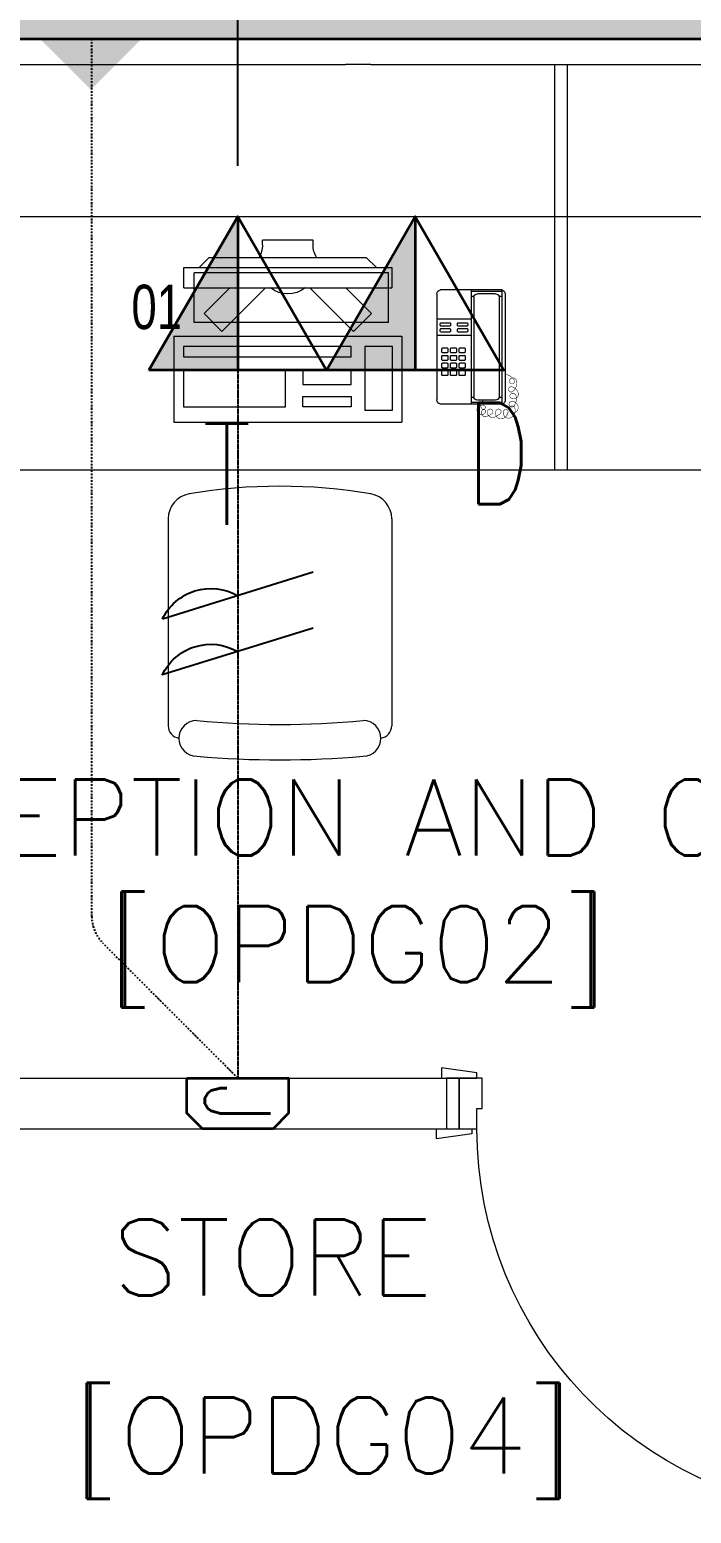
# Model space of a CAD drawing. Header units: inches. Extents: x -12418 to 57169, y -29325 to 19878.
# Drawn here: x 7295 to 8601, y -5606 to -2679 of the extents above; entities that cross this region are included whole.
import ezdxf
from ezdxf.enums import TextEntityAlignment as Align

# ---------------------------------------------------------------- set-up
doc = ezdxf.new("R2010")
doc.units = ezdxf.units.IN
doc.header["$LTSCALE"] = 25
doc.header["$MEASUREMENT"] = 0
doc.linetypes.add('DASHDOT', pattern=[25.4, 12.7, -6.35, 0, -6.35])
doc.linetypes.add('HIDDEN', pattern=[9.525, 6.35, -3.175])
doc.layers.get('0').update_dxf_attribs({"color": 8})
doc.layers.get('Defpoints').update_dxf_attribs({"color": 8})
doc.layers.add('0 @ 50', color=8, linetype='Continuous')
doc.layers.add('T-WIRE', color=140, linetype='Continuous')
for name, color, linetype, lineweight in [('00-Ground Floor$0$72_EGR_BASE_TEXT', 252, 'Continuous', 5), ('00-Ground Floor$0$72_EGR_EQP_TAG', 142, 'Continuous', 5), ('00-Ground Floor$0$LOADING', 253, 'Continuous', 5), ('00-Ground Floor$0$Walls', 251, 'Continuous', 5), ('00-Ground Floor$0$Wooden Joinery', 251, 'Continuous', 5), ('E-LITE-CLNG-CNDT', 6, 'DASHDOT', 35), ('T-CABL-TRAY', 60, 'Continuous', 35), ('T-DATA-CLNG-COND', 51, 'DASHDOT', 25), ('T-DATA-CLNG-COND @ 100', 51, 'DASHDOT', 25), ('T-DATA-DEVC-TYPE', 2, 'Continuous', 25), ('T-DATA-DIM', 251, 'DASHDOT', 25), ('T-DATA-FLOR-COND', 40, 'HIDDEN', 25), ('T-DATA-WALL @ 100', 33, 'Continuous', 35)]:
    doc.layers.add(name, color=color, linetype=linetype, lineweight=lineweight)
doc.styles.add('00-Ground Floor$0$SIMPLEX', font='SIMPLEX.shx', dxfattribs={"height": 150})
doc.styles.add('00-Ground Floor$0$X3G_ENTITY_257CFD', font='swisscl.ttf', dxfattribs={"height": 200})
doc.styles.add('DC_Simplex', font='SIMPLEX.shx', dxfattribs={"width": 0.7})
doc.dimstyles.new('DevCad-MM', dxfattribs={"dimscale": 0.01, "dimtxt": 2, "dimasz": 2, "dimexe": 1, "dimexo": 1, "dimgap": 0.6, "dimtad": 1, "dimdec": 0, "dimrnd": 10, "dimzin": 1, "dimdsep": 46, "dimtxsty": 'DC_Simplex', "dimblk1": 'OBLIQUE', "dimblk2": 'OBLIQUE', "dimsah": 1, "dimcen": 3, "dimclrd": 256, "dimclre": 256, "dimclrt": 45, "dimadec": 0, "dimazin": 0, "dimtfac": 1, "dimtdec": 0, "dimtix": 1, "dimtmove": 2, "dimatfit": 2, "dimldrblk": 'OBLIQUE', "dimfxl": 1, "dimtolj": 1, "dimtzin": 0, "dimarcsym": 0})

# ---------------------------------------------------------------- blocks, each defined once
blk = doc.blocks.new('00-Ground Floor$0$GF21021-P')
for p, q in [((-0.2207, 0.4756), (-0.2207, 0.0675)), ((0.2205, 0.4756), (0.2205, 0.0675))]:
    blk.add_line(p, q)
for centre, radius, start, end in [((-0.0001, -0.5295), 1.0695, 80.3671, 99.6329), ((-0.1707, 0.4756), 0.05, 99.6329, 180), ((0.1705, 0.4756), 0.05, 0, 80.3671), ((-0.1957, 0.0675), 0.025, 180, 261.4721), ((-0.1643, 0.0425), 0.0351, 90, 270), ((0, 1.8467), 1.7767, 264.6946, 275.3053), ((0.1641, 0.0425), 0.0351, 270, 90), ((0.1955, 0.0675), 0.025, 278.5279, 0), ((0, 1.8314), 1.8314, 264.8532, 275.147)]:
    blk.add_arc(centre, radius, start, end)
blk = doc.blocks.new('00-Ground Floor$0$DM20079-P')
at = {"color": 0}
for p, q in [((-0.0686, 0.217), (-0.0686, 0.008)), ((-0.0616, 0.225), (0.0594, 0.225)), ((-0.0616, 0.225), (-0.0616, 0)), ((-0.0616, 0.222), (-0.0016, 0.222)), ((-0.0616, 0.212), (-0.0565, 0.212)), ((-0.0566, 0.2105), (-0.0566, 0.0145)), ((-0.0496, 0.2175), (-0.0136, 0.2175)), ((-0.0068, 0.212), (-0.0016, 0.212)), ((-0.0066, 0.2105), (-0.0066, 0.0145)), ((-0.0016, 0.225), (-0.0016, 0)), ((0.0664, 0.217), (0.0664, 0.008)), ((-0.0016, 0.1675), (0.0664, 0.1675)), ((-0.0016, 0.135), (0.0664, 0.135)), ((-0.0616, 0.013), (-0.0565, 0.013)), ((-0.0616, 0.003), (-0.0016, 0.003)), ((-0.0594, 0), (0.0594, 0)), ((-0.0496, 0.0075), (-0.0136, 0.0075)), ((-0.0068, 0.013), (-0.0016, 0.013))]:
    blk.add_line(p, q, dxfattribs=at)
for points in [[(0.0074, 0.1605, 0.414214), (0.0054, 0.1585), (0.0054, 0.1555, 0.414214), (0.0074, 0.1535), (0.0234, 0.1535, 0.414214), (0.0254, 0.1555), (0.0254, 0.1585, 0.414214), (0.0234, 0.1605)], [(0.0234, 0.142, 0.414214), (0.0254, 0.144), (0.0254, 0.147, 0.414214), (0.0234, 0.149), (0.0074, 0.149, 0.414214), (0.0054, 0.147), (0.0054, 0.144, 0.414214), (0.0074, 0.142)], [(0.0574, 0.1535, 0.414214), (0.0594, 0.1555), (0.0594, 0.1585, 0.414214), (0.0574, 0.1605), (0.0414, 0.1605, 0.414214), (0.0394, 0.1585), (0.0394, 0.1555, 0.414214), (0.0414, 0.1535)], [(0.0574, 0.142, 0.414214), (0.0594, 0.144), (0.0594, 0.147, 0.414214), (0.0574, 0.149), (0.0414, 0.149, 0.414214), (0.0394, 0.147), (0.0394, 0.144, 0.414214), (0.0414, 0.142)], [(0.0104, 0.103, 0.414214), (0.0124, 0.101), (0.0204, 0.101, 0.414214), (0.0224, 0.103), (0.0224, 0.109, 0.414214), (0.0204, 0.111), (0.0124, 0.111, 0.414214), (0.0104, 0.109)], [(0.0104, 0.088, 0.414214), (0.0124, 0.086), (0.0204, 0.086, 0.414214), (0.0224, 0.088), (0.0224, 0.094, 0.414214), (0.0204, 0.096), (0.0124, 0.096, 0.414214), (0.0104, 0.094)], [(0.0274, 0.103, 0.414214), (0.0294, 0.101), (0.0374, 0.101, 0.414214), (0.0394, 0.103), (0.0394, 0.109, 0.414214), (0.0374, 0.111), (0.0294, 0.111, 0.414214), (0.0274, 0.109)], [(0.0274, 0.088, 0.414214), (0.0294, 0.086), (0.0374, 0.086, 0.414214), (0.0394, 0.088), (0.0394, 0.094, 0.414214), (0.0374, 0.096), (0.0294, 0.096, 0.414214), (0.0274, 0.094)], [(0.0444, 0.103, 0.414214), (0.0464, 0.101), (0.0544, 0.101, 0.414214), (0.0564, 0.103), (0.0564, 0.109, 0.414214), (0.0544, 0.111), (0.0464, 0.111, 0.414214), (0.0444, 0.109)], [(0.0444, 0.088, 0.414214), (0.0464, 0.086), (0.0544, 0.086, 0.414214), (0.0564, 0.088), (0.0564, 0.094, 0.414214), (0.0544, 0.096), (0.0464, 0.096, 0.414214), (0.0444, 0.094)], [(0.0104, 0.073, 0.414214), (0.0124, 0.071), (0.0204, 0.071, 0.414214), (0.0224, 0.073), (0.0224, 0.079, 0.414214), (0.0204, 0.081), (0.0124, 0.081, 0.414214), (0.0104, 0.079)], [(0.0104, 0.058, 0.414214), (0.0124, 0.056), (0.0204, 0.056, 0.414214), (0.0224, 0.058), (0.0224, 0.064, 0.414214), (0.0204, 0.066), (0.0124, 0.066, 0.414214), (0.0104, 0.064)], [(0.0274, 0.073, 0.414214), (0.0294, 0.071), (0.0374, 0.071, 0.414214), (0.0394, 0.073), (0.0394, 0.079, 0.414214), (0.0374, 0.081), (0.0294, 0.081, 0.414214), (0.0274, 0.079)], [(0.0274, 0.058, 0.414214), (0.0294, 0.056), (0.0374, 0.056, 0.414214), (0.0394, 0.058), (0.0394, 0.064, 0.414214), (0.0374, 0.066), (0.0294, 0.066, 0.414214), (0.0274, 0.064)], [(0.0444, 0.073, 0.414214), (0.0464, 0.071), (0.0544, 0.071, 0.414214), (0.0564, 0.073), (0.0564, 0.079, 0.414214), (0.0544, 0.081), (0.0464, 0.081, 0.414214), (0.0444, 0.079)], [(0.0444, 0.058, 0.414214), (0.0464, 0.056), (0.0544, 0.056, 0.414214), (0.0564, 0.058), (0.0564, 0.064, 0.414214), (0.0544, 0.066), (0.0464, 0.066, 0.414214), (0.0444, 0.064)]]:
    blk.add_lwpolyline(points, format="xyb", close=True, dxfattribs=at)
at = {"color": 0, "const_width": 0.001}
blk.add_lwpolyline([(-0.0686, 0.059, 0.184574), (-0.0861, 0.0478, 1.44364), (-0.0769, 0.0452, 0.837915), (-0.0907, 0.0465, 0.30536), (-0.0835, 0.0248, 1.584726), (-0.0815, 0.034, 0.253153), (-0.094, 0.0228, 0.874198), (-0.0776, 0.0142, 0.915253), (-0.0897, 0.0168, 0.223821), (-0.0874, -0.0011, 1.703343), (-0.0796, 0.005, 0.588962), (-0.0934, -0.0114, 0.717795), (-0.0769, -0.0108, 0.983104), (-0.0875, -0.0075, 0.326362), (-0.0815, -0.0259, 0.758716), (-0.0657, -0.0134, 0.906186), (-0.0743, -0.016, 0.189488), (-0.067, -0.0272, 0.7948), (-0.0506, -0.0127, 1.223996), (-0.0585, -0.0193, 0.072149), (-0.0473, -0.0259, 0.645886), (-0.0341, -0.0134, 1.366917), (-0.042, -0.0193, 0.078415), (-0.0315, -0.0246, 0.723006), (-0.0229, -0.0127, 1.105484), (-0.0289, -0.018, 0.327892), (-0.017, -0.0193, 0.446638), (-0.0144, -0.0068, 0.327263), (-0.0269, -0.0029, 1.240441), (-0.0229, -0.0094, 0.611307), (-0.0278, 0.0075)], format="xyb", dxfattribs=at)
at = {"color": 0}
for centre, radius, start, end in [((-0.0605, 0.217), 0.00813, 97.9633, 179.6649), ((-0.0496, 0.2105), 0.007, 90, 180), ((-0.0136, 0.2105), 0.007, 0, 90), ((0.0582, 0.217), 0.00813, 0.3351, 82.0367), ((-0.0605, 0.008), 0.00813, 180.3351, 277.9633), ((-0.0496, 0.0145), 0.007, 180, 270), ((-0.0136, 0.0145), 0.007, 270, 0), ((0.0582, 0.008), 0.00813, 277.9633, 359.6649)]:
    blk.add_arc(centre, radius, start, end, dxfattribs=at)
blk = doc.blocks.new('00-Ground Floor$0$A$C72370EFE')
at = {"layer": '00-Ground Floor$0$Wooden Joinery'}
for p, q in [((-0.01, -0.04), (-0.02, -0.04)), ((-0.01, -0.03), (-0.01, -0.07)), ((0, -0.03), (-0.01, -0.03)), ((0.04, -0.03), (0.05, -0.03)), ((0.05, -0.03), (0.05, -0.07)), ((0.05, -0.04), (0.06, -0.04)), ((-0.05, -0.07), (-0.05, -0.16)), ((-0.03, -0.07), (-0.03, -0.16)), ((-0.01, -0.06), (-0.02, -0.06)), ((0, -0.07), (-0.01, -0.07)), ((0.04, -0.07), (0.05, -0.07)), ((0.05, -0.06), (0.06, -0.06)), ((0.07, -0.07), (0.07, -0.16)), ((0.09, -0.07), (0.09, -0.16)), ((-0.01, -0.17), (-0.02, -0.17)), ((-0.01, -0.17), (-0.01, -0.19)), ((0.05, -0.17), (0.06, -0.17)), ((0.05, -0.17), (0.05, -0.19)), ((-0.01, -0.19), (-0.02, -0.19)), ((0.05, -0.19), (0.06, -0.19))]:
    blk.add_line(p, q, dxfattribs=at)
for centre, radius, start, end in [((-0.02, -0.07), 0.03, 90, 180), ((0.06, -0.07), 0.03, 0, 90), ((-0.02, -0.07), 0.01, 90, 180), ((0.06, -0.07), 0.01, 0, 90), ((-0.02, -0.16), 0.03, 180, 270), ((-0.02, -0.16), 0.01, 180, 270), ((0.06, -0.16), 0.01, 270, 0), ((0.06, -0.16), 0.03, 270, 0)]:
    blk.add_arc(centre, radius, start, end, dxfattribs=at)
blk = doc.blocks.new('00-Ground Floor$0$A$C5FCA3E6B')
at = {"layer": '00-Ground Floor$0$Wooden Joinery'}
for points in [[(80, 858.9), (80, 868.9), (10, 878.9), (10, 858.9)], [(840, 858.9), (840, 868.9), (910, 878.9), (910, 858.9)], [(70, 758.9), (70, 748.9), (0, 738.9), (0, 758.9)], [(120, 758.9), (120, 0), (80, 0), (80, 758.9)], [(850, 758.9), (850, 748.9), (920, 738.9), (920, 758.9)]]:
    blk.add_lwpolyline(points, close=True, dxfattribs=at)
for points in [[(45, 758.9), (45, 858.9), (20, 858.9), (20, 758.9), (45, 758.9)], [(45, 758.9), (80, 758.9), (80, 798.9), (90, 798.9), (90, 858.9), (45, 858.9), (45, 758.9)], [(875, 758.9), (840, 758.9), (840, 798.9), (830, 798.9), (830, 858.9), (875, 858.9), (875, 758.9)], [(875, 758.9), (875, 858.9), (900, 858.9), (900, 758.9), (875, 758.9)]]:
    blk.add_lwpolyline(points, dxfattribs=at)
blk.add_arc((80, 758.9), 760, 273.0171, 0, dxfattribs=at)
at = {"layer": '00-Ground Floor$0$Wooden Joinery', "xscale": 999.9999999998854, "yscale": 999.9999999998854, "zscale": 999.9999999998854, "rotation": 180}
blk.add_blockref('00-Ground Floor$0$A$C72370EFE', (120, 0), dxfattribs=at)
blk = doc.blocks.new('00-Ground Floor$0$ITCWLS1-P')
at = {"layer": '00-Ground Floor$0$LOADING'}
for p, q in [((-0.17, 0.45), (-0.17, 0)), ((-0.17, 0.45), (0, 0.45)), ((0, 0.45), (0, 0)), ((-0.2651, 0.43, 0), (-0.3051, 0.43, 0)), ((-0.3051, 0.43, 0), (-0.3051, 0.02, 0)), ((-0.2651, 0.43, 0), (-0.2651, 0.02, 0)), ((-0.1496, 0.4305), (-0.1291, 0.4305)), ((-0.1291, 0.4305), (-0.1291, 0.4089)), ((-0.3251, 0.38, 0), (-0.3051, 0.4, 0)), ((-0.197, 0.4094), (-0.295, 0.4094)), ((-0.295, 0.0264), (-0.295, 0.4094)), ((-0.197, 0.0264), (-0.197, 0.4094)), ((-0.3251, 0.38, 0), (-0.3251, 0.07, 0)), ((-0.3503, 0.275), (-0.3596, 0.275)), ((-0.3596, 0.175), (-0.3596, 0.275)), ((-0.3503, 0.175), (-0.3596, 0.175)), ((-0.3251, 0.07, 0), (-0.3051, 0.05, 0)), ((-0.3051, 0.02, 0), (-0.2651, 0.02, 0)), ((-0.197, 0.0264), (-0.295, 0.0264)), ((-0.17, 0), (0, 0))]:
    blk.add_line(p, q, dxfattribs=at)
at = {"layer": '00-Ground Floor$0$LOADING', "extrusion": (2.48281e-10, 3.18408e-10, -1)}
for p, q in [((-0.2651, 0.3395), (-0.2144, 0.3902)), ((-0.1791, 0.3548), (-0.2144, 0.3902)), ((-0.2651, 0.2688), (-0.1791, 0.3548))]:
    blk.add_line(p, q, dxfattribs=at)
at = {"layer": '00-Ground Floor$0$LOADING', "extrusion": (2.48281e-10, -3.18408e-10, -1)}
for p, q in [((-0.2651, 0.1812), (-0.1791, 0.0952)), ((-0.2651, 0.1105), (-0.2144, 0.0598)), ((-0.1791, 0.0952), (-0.2144, 0.0598))]:
    blk.add_line(p, q, dxfattribs=at)
at = {"layer": '00-Ground Floor$0$LOADING'}
for points in [[(-0.1291, 0.4089), (-0.1291, 0.1), (-0.1496, 0.1), (-0.1496, 0.4305)], [(-0.1496, 0.1), (-0.1496, 0.1), (-0.1496, 0.1), (-0.1496, 0.1), (-0.1496, 0.1), (-0.1496, 0.1), (-0.1496, 0.1), (-0.1496, 0.1), (-0.1496, 0.1)], [(-0.1496, 0.1), (-0.1496, 0.1), (-0.1496, 0.1), (-0.1496, 0.1), (-0.1496, 0.1), (-0.1496, 0.1), (-0.1496, 0.1), (-0.1496, 0.1), (-0.1496, 0.1), (-0.1496, 0.1), (-0.1496, 0.1), (-0.1496, 0.1), (-0.1496, 0.1), (-0.1496, 0.1), (-0.1496, 0.1), (-0.1496, 0.1), (-0.1496, 0.1), (-0.1496, 0.1)], [(-0.1496, 0.1), (-0.1496, 0.1), (-0.1496, 0.1), (-0.1496, 0.1), (-0.1496, 0.1), (-0.1496, 0.1), (-0.1496, 0.1), (-0.1496, 0.1), (-0.1496, 0.1), (-0.1496, 0.1)], [(-0.1496, 0.1), (-0.1496, 0.1), (-0.1496, 0.1), (-0.1496, 0.1), (-0.1496, 0.1), (-0.1496, 0.1), (-0.1496, 0.1)], [(-0.1496, 0.1), (-0.1496, 0.1), (-0.1496, 0.1), (-0.1496, 0.1), (-0.1496, 0.1), (-0.1496, 0.1), (-0.1496, 0.1), (-0.1496, 0.1), (-0.1496, 0.1), (-0.1496, 0.1)], [(-0.1496, 0.1), (-0.1496, 0.1), (-0.1496, 0.1), (-0.1496, 0.1), (-0.1496, 0.1), (-0.1496, 0.1), (-0.1496, 0.1), (-0.1496, 0.1), (-0.1496, 0.1), (-0.1496, 0.1), (-0.1496, 0.1), (-0.1496, 0.1), (-0.1496, 0.1), (-0.1496, 0.1), (-0.1496, 0.1)], [(-0.1496, 0.1), (-0.1496, 0.1), (-0.1496, 0.1), (-0.1496, 0.1), (-0.1496, 0.1), (-0.1496, 0.1), (-0.1496, 0.1), (-0.1496, 0.1), (-0.1496, 0.1), (-0.1496, 0.1)], [(-0.1496, 0.1), (-0.1496, 0.1), (-0.1496, 0.1), (-0.1496, 0.1), (-0.1496, 0.1), (-0.1496, 0.1), (-0.1496, 0.1), (-0.1496, 0.1), (-0.1496, 0.1), (-0.1496, 0.1)], [(-0.1496, 0.1), (-0.1496, 0.1), (-0.1496, 0.1), (-0.1496, 0.1), (-0.1496, 0.1), (-0.1496, 0.1), (-0.1496, 0.1), (-0.1496, 0.1), (-0.1496, 0.1), (-0.1496, 0.1), (-0.1496, 0.1), (-0.1496, 0.1), (-0.1496, 0.1), (-0.1496, 0.1), (-0.1496, 0.1), (-0.1496, 0.1), (-0.1496, 0.1), (-0.1496, 0.1), (-0.1496, 0.1), (-0.1496, 0.1), (-0.1496, 0.1), (-0.1496, 0.1), (-0.1496, 0.1), (-0.1496, 0.1), (-0.1496, 0.1), (-0.1496, 0.1), (-0.1496, 0.1), (-0.1496, 0.1), (-0.1496, 0.1), (-0.1496, 0.1), (-0.1496, 0.1), (-0.1496, 0.1), (-0.1496, 0.1), (-0.1496, 0.1), (-0.1496, 0.1), (-0.1496, 0.1), (-0.1496, 0.1), (-0.1496, 0.1), (-0.1496, 0.1), (-0.1496, 0.1), (-0.1496, 0.1), (-0.1496, 0.1), (-0.1496, 0.1), (-0.1496, 0.1), (-0.1496, 0.1), (-0.1496, 0.1), (-0.1496, 0.1), (-0.1496, 0.1), (-0.1496, 0.1), (-0.1496, 0.1), (-0.1496, 0.1), (-0.1496, 0.1), (-0.1496, 0.1), (-0.1496, 0.1)], [(-0.1496, 0.1), (-0.1496, 0.1), (-0.1496, 0.1), (-0.1496, 0.1), (-0.1496, 0.1), (-0.1496, 0.1), (-0.1496, 0.1), (-0.1496, 0.1), (-0.1496, 0.1), (-0.1496, 0.1), (-0.1496, 0.1), (-0.1496, 0.1), (-0.1496, 0.1), (-0.1496, 0.1), (-0.1496, 0.1), (-0.1496, 0.1), (-0.1496, 0.1), (-0.1496, 0.1), (-0.1496, 0.1), (-0.1496, 0.1), (-0.1496, 0.1), (-0.1496, 0.1), (-0.1496, 0.1), (-0.1496, 0.1), (-0.1496, 0.1), (-0.1496, 0.1), (-0.1496, 0.1), (-0.1496, 0.1), (-0.1496, 0.1), (-0.1496, 0.1), (-0.1496, 0.1), (-0.1496, 0.1), (-0.1496, 0.1), (-0.1496, 0.1), (-0.1496, 0.1), (-0.1496, 0.1), (-0.1496, 0.1), (-0.1496, 0.1), (-0.1496, 0.1), (-0.1496, 0.1), (-0.1496, 0.1), (-0.1496, 0.1), (-0.1496, 0.1), (-0.1496, 0.1), (-0.1496, 0.1), (-0.1496, 0.1), (-0.1496, 0.1), (-0.1496, 0.1), (-0.1496, 0.1), (-0.1496, 0.1), (-0.1496, 0.1), (-0.1496, 0.1), (-0.1496, 0.1), (-0.1496, 0.1), (-0.1496, 0.1), (-0.1496, 0.1), (-0.1496, 0.1), (-0.1496, 0.1), (-0.1496, 0.1), (-0.1496, 0.1), (-0.1496, 0.1), (-0.1496, 0.1), (-0.1496, 0.1), (-0.1496, 0.1), (-0.1496, 0.1), (-0.1496, 0.1), (-0.1496, 0.1), (-0.1496, 0.1), (-0.1496, 0.1), (-0.1496, 0.1), (-0.1496, 0.1), (-0.1496, 0.1), (-0.1496, 0.1), (-0.1496, 0.1), (-0.1496, 0.1), (-0.1496, 0.1), (-0.1496, 0.1), (-0.1496, 0.1), (-0.1496, 0.1), (-0.1496, 0.1), (-0.1496, 0.1), (-0.1496, 0.1), (-0.1496, 0.1), (-0.1496, 0.1), (-0.1496, 0.1), (-0.1496, 0.1), (-0.1496, 0.1), (-0.1496, 0.1), (-0.1496, 0.1)], [(-0.1496, 0.1), (-0.1496, 0.1), (-0.1496, 0.1), (-0.1496, 0.1), (-0.1496, 0.1), (-0.1496, 0.1), (-0.1496, 0.1), (-0.1496, 0.1), (-0.1496, 0.1), (-0.1496, 0.1), (-0.1496, 0.1), (-0.1496, 0.1)], [(-0.1496, 0.1), (-0.1496, 0.1), (-0.1496, 0.1), (-0.1496, 0.1), (-0.1496, 0.1), (-0.1496, 0.1), (-0.1496, 0.1)], [(-0.1496, 0.1), (-0.1496, 0.1), (-0.1496, 0.1), (-0.1496, 0.1), (-0.1496, 0.1), (-0.1496, 0.1), (-0.1496, 0.1), (-0.1496, 0.1), (-0.1496, 0.1), (-0.1496, 0.1), (-0.1496, 0.1), (-0.1496, 0.1), (-0.1496, 0.1), (-0.1496, 0.1), (-0.1496, 0.1), (-0.1496, 0.1), (-0.1496, 0.1)], [(-0.1496, 0.1), (-0.1496, 0.1), (-0.1496, 0.1), (-0.1496, 0.1), (-0.1496, 0.1), (-0.1496, 0.1), (-0.1496, 0.1), (-0.1496, 0.1), (-0.1496, 0.1), (-0.1496, 0.1), (-0.1496, 0.1), (-0.1496, 0.1), (-0.1496, 0.1), (-0.1496, 0.1), (-0.1496, 0.1), (-0.1496, 0.1), (-0.1496, 0.1), (-0.1496, 0.1), (-0.1496, 0.1), (-0.1496, 0.1), (-0.1496, 0.1), (-0.1496, 0.1), (-0.1496, 0.1), (-0.1496, 0.1), (-0.1496, 0.1), (-0.1496, 0.1), (-0.1496, 0.1), (-0.1496, 0.1), (-0.1496, 0.1), (-0.1496, 0.1), (-0.1496, 0.1), (-0.1496, 0.1), (-0.1496, 0.1), (-0.1496, 0.1), (-0.1496, 0.1), (-0.1496, 0.1), (-0.1496, 0.1), (-0.1496, 0.1), (-0.1496, 0.1), (-0.1496, 0.1), (-0.1496, 0.1), (-0.1496, 0.1), (-0.1496, 0.1), (-0.1496, 0.1), (-0.1496, 0.1), (-0.1496, 0.1), (-0.1496, 0.1), (-0.1496, 0.1), (-0.1496, 0.1), (-0.1496, 0.1), (-0.1496, 0.1), (-0.1496, 0.1), (-0.1496, 0.1), (-0.1496, 0.1), (-0.1496, 0.1), (-0.1496, 0.1), (-0.1496, 0.1), (-0.1496, 0.1), (-0.1496, 0.1), (-0.1496, 0.1), (-0.1496, 0.1), (-0.1496, 0.1), (-0.1496, 0.1), (-0.1496, 0.1), (-0.1496, 0.1), (-0.1496, 0.1), (-0.1496, 0.1), (-0.1496, 0.1), (-0.1496, 0.1), (-0.1496, 0.1), (-0.1496, 0.1), (-0.1496, 0.1), (-0.1496, 0.1), (-0.1496, 0.1), (-0.1496, 0.1), (-0.1496, 0.1), (-0.1496, 0.1), (-0.1496, 0.1), (-0.1496, 0.1), (-0.1496, 0.1), (-0.1496, 0.1), (-0.1496, 0.1), (-0.1496, 0.1), (-0.1496, 0.1), (-0.1496, 0.1), (-0.1496, 0.1), (-0.1496, 0.1), (-0.1496, 0.1), (-0.1496, 0.1), (-0.1496, 0.1), (-0.1496, 0.1), (-0.1496, 0.1), (-0.1496, 0.1), (-0.1496, 0.1), (-0.1496, 0.1), (-0.1496, 0.1), (-0.1496, 0.1), (-0.1496, 0.1), (-0.1496, 0.1), (-0.1496, 0.1), (-0.1496, 0.1), (-0.1496, 0.1), (-0.1496, 0.1), (-0.1496, 0.1), (-0.1496, 0.1), (-0.1496, 0.1), (-0.1496, 0.1), (-0.1496, 0.1), (-0.1496, 0.1), (-0.1496, 0.1), (-0.1496, 0.1)], [(-0.1496, 0.1), (-0.1496, 0.1), (-0.1496, 0.1), (-0.1496, 0.1), (-0.1496, 0.1), (-0.1496, 0.1), (-0.1496, 0.1), (-0.1496, 0.1)]]:
    blk.add_lwpolyline(points, dxfattribs=at)
for points in [[(-0.1019, 0.4305), (-0.0304, 0.4305), (-0.0304, 0.2294), (-0.1019, 0.2294)], [(-0.1019, 0.1954), (-0.0747, 0.1954), (-0.0747, 0.1), (-0.1019, 0.1)], [(-0.0304, 0.1954), (-0.0508, 0.1954), (-0.0508, 0.1), (-0.0304, 0.1)], [(-0.1496, 0.1), (-0.1496, 0.1), (-0.1496, 0.1), (-0.1496, 0.1), (-0.1496, 0.1), (-0.1496, 0.1), (-0.1496, 0.1), (-0.1496, 0.1), (-0.1496, 0.1), (-0.1496, 0.1), (-0.1496, 0.1), (-0.1496, 0.1), (-0.1496, 0.1), (-0.1496, 0.1), (-0.1496, 0.1), (-0.1496, 0.1), (-0.1496, 0.1), (-0.1496, 0.1), (-0.1496, 0.1), (-0.1496, 0.1), (-0.1496, 0.1), (-0.1496, 0.1), (-0.1496, 0.1), (-0.1496, 0.1), (-0.1496, 0.1), (-0.1496, 0.1), (-0.1496, 0.1), (-0.1496, 0.1), (-0.1496, 0.1), (-0.1496, 0.1), (-0.1496, 0.1), (-0.1496, 0.1), (-0.1496, 0.1), (-0.1496, 0.1), (-0.1496, 0.1), (-0.1496, 0.1), (-0.1496, 0.1), (-0.1496, 0.1), (-0.1496, 0.1), (-0.1496, 0.1), (-0.1496, 0.1), (-0.1496, 0.1), (-0.1496, 0.1), (-0.1496, 0.1), (-0.1496, 0.1), (-0.1496, 0.1), (-0.1496, 0.1), (-0.1496, 0.1), (-0.1496, 0.1), (-0.1496, 0.1), (-0.1496, 0.1), (-0.1496, 0.1), (-0.1496, 0.1), (-0.1496, 0.1), (-0.1496, 0.1), (-0.1496, 0.1), (-0.1496, 0.1), (-0.1496, 0.1), (-0.1496, 0.1), (-0.1496, 0.1), (-0.1496, 0.1), (-0.1496, 0.1), (-0.1496, 0.1), (-0.1496, 0.1), (-0.1496, 0.1), (-0.1496, 0.1), (-0.1496, 0.1), (-0.1496, 0.1), (-0.1496, 0.1), (-0.1496, 0.1), (-0.1496, 0.1), (-0.1496, 0.1), (-0.1496, 0.1), (-0.1496, 0.1), (-0.1496, 0.1), (-0.1496, 0.1), (-0.1496, 0.1), (-0.1496, 0.1), (-0.1496, 0.1), (-0.1496, 0.1), (-0.1496, 0.1), (-0.1496, 0.1), (-0.1496, 0.1), (-0.1496, 0.1), (-0.1496, 0.1), (-0.1496, 0.1), (-0.1496, 0.1), (-0.1496, 0.1), (-0.1496, 0.1), (-0.1496, 0.1), (-0.1496, 0.1), (-0.1496, 0.1), (-0.1496, 0.1), (-0.1496, 0.1), (-0.1496, 0.1), (-0.1496, 0.1), (-0.1496, 0.1), (-0.1496, 0.1), (-0.1496, 0.1), (-0.1496, 0.1), (-0.1496, 0.1), (-0.1496, 0.1), (-0.1496, 0.1), (-0.1496, 0.1), (-0.1496, 0.1), (-0.1496, 0.1), (-0.1496, 0.1), (-0.1496, 0.1), (-0.1496, 0.1), (-0.1496, 0.1), (-0.1496, 0.1), (-0.1496, 0.1), (-0.1496, 0.1), (-0.1496, 0.1), (-0.1496, 0.1), (-0.1496, 0.1), (-0.1496, 0.1), (-0.1496, 0.1), (-0.1496, 0.1), (-0.1496, 0.1), (-0.1496, 0.1), (-0.1496, 0.1), (-0.1496, 0.1), (-0.1496, 0.1), (-0.1496, 0.1), (-0.1496, 0.1), (-0.1496, 0.1), (-0.1496, 0.1), (-0.1496, 0.1), (-0.1496, 0.1), (-0.1496, 0.1), (-0.1496, 0.1), (-0.1496, 0.1), (-0.1496, 0.1), (-0.1496, 0.1), (-0.1496, 0.1), (-0.1496, 0.1), (-0.1496, 0.1), (-0.1496, 0.1), (-0.1496, 0.1), (-0.1496, 0.1), (-0.1496, 0.1), (-0.1496, 0.1), (-0.1496, 0.1), (-0.1496, 0.1), (-0.1496, 0.1), (-0.1496, 0.1), (-0.1496, 0.1), (-0.1496, 0.1), (-0.1496, 0.1), (-0.1496, 0.1), (-0.1496, 0.1), (-0.1496, 0.1), (-0.1496, 0.1), (-0.1496, 0.1), (-0.1496, 0.1), (-0.1496, 0.1), (-0.1496, 0.1), (-0.1496, 0.1), (-0.1496, 0.1), (-0.1496, 0.1), (-0.1496, 0.1), (-0.1496, 0.1), (-0.1496, 0.1), (-0.1496, 0.1), (-0.1496, 0.1), (-0.1496, 0.1), (-0.1496, 0.1), (-0.1496, 0.1), (-0.1496, 0.1), (-0.1496, 0.1), (-0.1496, 0.1), (-0.1496, 0.1), (-0.1496, 0.1), (-0.1496, 0.1), (-0.1496, 0.1), (-0.1496, 0.1), (-0.1496, 0.1), (-0.1496, 0.1), (-0.1496, 0.1), (-0.1496, 0.1), (-0.1496, 0.1), (-0.1496, 0.1), (-0.1496, 0.1), (-0.1496, 0.1), (-0.1496, 0.1), (-0.1496, 0.1), (-0.1496, 0.1), (-0.1496, 0.1), (-0.1496, 0.1), (-0.1496, 0.1), (-0.1496, 0.1), (-0.1496, 0.1), (-0.1496, 0.1), (-0.1496, 0.1), (-0.1496, 0.1), (-0.1496, 0.1), (-0.1496, 0.1), (-0.1496, 0.1), (-0.1496, 0.1), (-0.1496, 0.1), (-0.1496, 0.1), (-0.1496, 0.1), (-0.1496, 0.1), (-0.1496, 0.1), (-0.1496, 0.1), (-0.1496, 0.1), (-0.1496, 0.1), (-0.1496, 0.1), (-0.1496, 0.1), (-0.1496, 0.1), (-0.1496, 0.1), (-0.1496, 0.1), (-0.1496, 0.1), (-0.1496, 0.1), (-0.1496, 0.1), (-0.1496, 0.1), (-0.1496, 0.1), (-0.1496, 0.1), (-0.1496, 0.1), (-0.1496, 0.1), (-0.1496, 0.1), (-0.1496, 0.1), (-0.1496, 0.1), (-0.1496, 0.1), (-0.1496, 0.1), (-0.1496, 0.1), (-0.1496, 0.1), (-0.1496, 0.1), (-0.1496, 0.1), (-0.1496, 0.1), (-0.1496, 0.1), (-0.1496, 0.1), (-0.1496, 0.1), (-0.1496, 0.1), (-0.1496, 0.1), (-0.1496, 0.1), (-0.1496, 0.1), (-0.1496, 0.1), (-0.1496, 0.1), (-0.1496, 0.1), (-0.1496, 0.1), (-0.1496, 0.1), (-0.1496, 0.1), (-0.1496, 0.1), (-0.1496, 0.1), (-0.1496, 0.1), (-0.1496, 0.1), (-0.1496, 0.1), (-0.1496, 0.1), (-0.1496, 0.1), (-0.1496, 0.1), (-0.1496, 0.1), (-0.1496, 0.1), (-0.1496, 0.1), (-0.1496, 0.1), (-0.1496, 0.1), (-0.1496, 0.1), (-0.1496, 0.1), (-0.1496, 0.1), (-0.1496, 0.1), (-0.1496, 0.1), (-0.1496, 0.1), (-0.1496, 0.1), (-0.1496, 0.1), (-0.1496, 0.1), (-0.1496, 0.1), (-0.1496, 0.1), (-0.1496, 0.1), (-0.1496, 0.1), (-0.1496, 0.1), (-0.1496, 0.1), (-0.1496, 0.1), (-0.1496, 0.1), (-0.1496, 0.1), (-0.1496, 0.1), (-0.1496, 0.1)], [(-0.1496, 0.1), (-0.1496, 0.1), (-0.1496, 0.1), (-0.1496, 0.1), (-0.1496, 0.1), (-0.1496, 0.1), (-0.1496, 0.1), (-0.1496, 0.1), (-0.1496, 0.1), (-0.1496, 0.1), (-0.1496, 0.1), (-0.1496, 0.1), (-0.1496, 0.1), (-0.1496, 0.1), (-0.1496, 0.1), (-0.1496, 0.1), (-0.1496, 0.1), (-0.1496, 0.1), (-0.1496, 0.1), (-0.1496, 0.1), (-0.1496, 0.1), (-0.1496, 0.1), (-0.1496, 0.1), (-0.1496, 0.1), (-0.1496, 0.1), (-0.1496, 0.1), (-0.1496, 0.1), (-0.1496, 0.1), (-0.1496, 0.1), (-0.1496, 0.1), (-0.1496, 0.1), (-0.1496, 0.1), (-0.1496, 0.1), (-0.1496, 0.1), (-0.1496, 0.1), (-0.1496, 0.1), (-0.1496, 0.1), (-0.1496, 0.1), (-0.1496, 0.1), (-0.1496, 0.1), (-0.1496, 0.1), (-0.1496, 0.1), (-0.1496, 0.1), (-0.1496, 0.1), (-0.1496, 0.1), (-0.1496, 0.1), (-0.1496, 0.1), (-0.1496, 0.1), (-0.1496, 0.1), (-0.1496, 0.1), (-0.1496, 0.1), (-0.1496, 0.1), (-0.1496, 0.1), (-0.1496, 0.1), (-0.1496, 0.1), (-0.1496, 0.1), (-0.1496, 0.1), (-0.1496, 0.1), (-0.1496, 0.1), (-0.1496, 0.1), (-0.1496, 0.1), (-0.1496, 0.1), (-0.1496, 0.1), (-0.1496, 0.1), (-0.1496, 0.1), (-0.1496, 0.1), (-0.1496, 0.1), (-0.1496, 0.1), (-0.1496, 0.1), (-0.1496, 0.1), (-0.1496, 0.1), (-0.1496, 0.1), (-0.1496, 0.1), (-0.1496, 0.1), (-0.1496, 0.1), (-0.1496, 0.1), (-0.1496, 0.1), (-0.1496, 0.1), (-0.1496, 0.1), (-0.1496, 0.1), (-0.1496, 0.1), (-0.1496, 0.1), (-0.1496, 0.1), (-0.1496, 0.1), (-0.1496, 0.1), (-0.1496, 0.1), (-0.1496, 0.1), (-0.1496, 0.1), (-0.1496, 0.1), (-0.1496, 0.1), (-0.1496, 0.1), (-0.1496, 0.1), (-0.1496, 0.1), (-0.1496, 0.1), (-0.1496, 0.1), (-0.1496, 0.1), (-0.1496, 0.1), (-0.1496, 0.1), (-0.1496, 0.1), (-0.1496, 0.1), (-0.1496, 0.1), (-0.1496, 0.1), (-0.1496, 0.1), (-0.1496, 0.1), (-0.1496, 0.1), (-0.1496, 0.1), (-0.1496, 0.1), (-0.1496, 0.1), (-0.1496, 0.1), (-0.1496, 0.1), (-0.1496, 0.1), (-0.1496, 0.1), (-0.1496, 0.1), (-0.1496, 0.1), (-0.1496, 0.1), (-0.1496, 0.1), (-0.1496, 0.1), (-0.1496, 0.1), (-0.1496, 0.1), (-0.1496, 0.1), (-0.1496, 0.1), (-0.1496, 0.1), (-0.1496, 0.1), (-0.1496, 0.1), (-0.1496, 0.1), (-0.1496, 0.1), (-0.1496, 0.1), (-0.1496, 0.1), (-0.1496, 0.1), (-0.1496, 0.1), (-0.1496, 0.1), (-0.1496, 0.1), (-0.1496, 0.1), (-0.1496, 0.1), (-0.1496, 0.1), (-0.1496, 0.1), (-0.1496, 0.1), (-0.1496, 0.1), (-0.1496, 0.1), (-0.1496, 0.1), (-0.1496, 0.1), (-0.1496, 0.1), (-0.1496, 0.1), (-0.1496, 0.1), (-0.1496, 0.1), (-0.1496, 0.1), (-0.1496, 0.1), (-0.1496, 0.1), (-0.1496, 0.1), (-0.1496, 0.1), (-0.1496, 0.1), (-0.1496, 0.1), (-0.1496, 0.1), (-0.1496, 0.1), (-0.1496, 0.1), (-0.1496, 0.1), (-0.1496, 0.1), (-0.1496, 0.1), (-0.1496, 0.1), (-0.1496, 0.1), (-0.1496, 0.1), (-0.1496, 0.1), (-0.1496, 0.1), (-0.1496, 0.1), (-0.1496, 0.1), (-0.1496, 0.1), (-0.1496, 0.1), (-0.1496, 0.1), (-0.1496, 0.1), (-0.1496, 0.1), (-0.1496, 0.1), (-0.1496, 0.1), (-0.1496, 0.1), (-0.1496, 0.1), (-0.1496, 0.1), (-0.1496, 0.1), (-0.1496, 0.1), (-0.1496, 0.1), (-0.1496, 0.1), (-0.1496, 0.1), (-0.1496, 0.1), (-0.1496, 0.1), (-0.1496, 0.1), (-0.1496, 0.1), (-0.1496, 0.1), (-0.1496, 0.1), (-0.1496, 0.1), (-0.1496, 0.1), (-0.1496, 0.1), (-0.1496, 0.1), (-0.1496, 0.1), (-0.1496, 0.1), (-0.1496, 0.1), (-0.1496, 0.1), (-0.1496, 0.1), (-0.1496, 0.1), (-0.1496, 0.1), (-0.1496, 0.1), (-0.1496, 0.1), (-0.1496, 0.1), (-0.1496, 0.1), (-0.1496, 0.1), (-0.1496, 0.1), (-0.1496, 0.1), (-0.1496, 0.1), (-0.1496, 0.1), (-0.1496, 0.1), (-0.1496, 0.1), (-0.1496, 0.1), (-0.1496, 0.1), (-0.1496, 0.1), (-0.1496, 0.1), (-0.1496, 0.1), (-0.1496, 0.1)], [(-0.1496, 0.1), (-0.1496, 0.1), (-0.1496, 0.1), (-0.1496, 0.1), (-0.1496, 0.1), (-0.1496, 0.1), (-0.1496, 0.1), (-0.1496, 0.1), (-0.1496, 0.1), (-0.1496, 0.1), (-0.1496, 0.1), (-0.1496, 0.1), (-0.1496, 0.1), (-0.1496, 0.1), (-0.1496, 0.1), (-0.1496, 0.1), (-0.1496, 0.1), (-0.1496, 0.1), (-0.1496, 0.1), (-0.1496, 0.1), (-0.1496, 0.1), (-0.1496, 0.1), (-0.1496, 0.1), (-0.1496, 0.1), (-0.1496, 0.1), (-0.1496, 0.1), (-0.1496, 0.1), (-0.1496, 0.1), (-0.1496, 0.1), (-0.1496, 0.1), (-0.1496, 0.1), (-0.1496, 0.1), (-0.1496, 0.1), (-0.1496, 0.1), (-0.1496, 0.1), (-0.1496, 0.1), (-0.1496, 0.1), (-0.1496, 0.1), (-0.1496, 0.1), (-0.1496, 0.1), (-0.1496, 0.1), (-0.1496, 0.1), (-0.1496, 0.1), (-0.1496, 0.1), (-0.1496, 0.1), (-0.1496, 0.1), (-0.1496, 0.1), (-0.1496, 0.1), (-0.1496, 0.1), (-0.1496, 0.1), (-0.1496, 0.1), (-0.1496, 0.1), (-0.1496, 0.1), (-0.1496, 0.1), (-0.1496, 0.1), (-0.1496, 0.1), (-0.1496, 0.1), (-0.1496, 0.1), (-0.1496, 0.1), (-0.1496, 0.1), (-0.1496, 0.1), (-0.1496, 0.1), (-0.1496, 0.1), (-0.1496, 0.1), (-0.1496, 0.1), (-0.1496, 0.1), (-0.1496, 0.1), (-0.1496, 0.1), (-0.1496, 0.1), (-0.1496, 0.1), (-0.1496, 0.1), (-0.1496, 0.1), (-0.1496, 0.1), (-0.1496, 0.1), (-0.1496, 0.1), (-0.1496, 0.1), (-0.1496, 0.1), (-0.1496, 0.1), (-0.1496, 0.1), (-0.1496, 0.1), (-0.1496, 0.1), (-0.1496, 0.1), (-0.1496, 0.1), (-0.1496, 0.1), (-0.1496, 0.1), (-0.1496, 0.1), (-0.1496, 0.1), (-0.1496, 0.1), (-0.1496, 0.1), (-0.1496, 0.1), (-0.1496, 0.1), (-0.1496, 0.1), (-0.1496, 0.1), (-0.1496, 0.1), (-0.1496, 0.1), (-0.1496, 0.1), (-0.1496, 0.1), (-0.1496, 0.1), (-0.1496, 0.1), (-0.1496, 0.1), (-0.1496, 0.1), (-0.1496, 0.1), (-0.1496, 0.1), (-0.1496, 0.1), (-0.1496, 0.1), (-0.1496, 0.1), (-0.1496, 0.1), (-0.1496, 0.1), (-0.1496, 0.1), (-0.1496, 0.1), (-0.1496, 0.1), (-0.1496, 0.1), (-0.1496, 0.1), (-0.1496, 0.1), (-0.1496, 0.1), (-0.1496, 0.1), (-0.1496, 0.1), (-0.1496, 0.1), (-0.1496, 0.1), (-0.1496, 0.1), (-0.1496, 0.1), (-0.1496, 0.1), (-0.1496, 0.1), (-0.1496, 0.1), (-0.1496, 0.1), (-0.1496, 0.1), (-0.1496, 0.1), (-0.1496, 0.1), (-0.1496, 0.1), (-0.1496, 0.1), (-0.1496, 0.1), (-0.1496, 0.1), (-0.1496, 0.1), (-0.1496, 0.1), (-0.1496, 0.1), (-0.1496, 0.1), (-0.1496, 0.1), (-0.1496, 0.1), (-0.1496, 0.1), (-0.1496, 0.1), (-0.1496, 0.1), (-0.1496, 0.1), (-0.1496, 0.1), (-0.1496, 0.1), (-0.1496, 0.1), (-0.1496, 0.1), (-0.1496, 0.1), (-0.1496, 0.1), (-0.1496, 0.1), (-0.1496, 0.1), (-0.1496, 0.1), (-0.1496, 0.1), (-0.1496, 0.1), (-0.1496, 0.1), (-0.1496, 0.1), (-0.1496, 0.1), (-0.1496, 0.1), (-0.1496, 0.1), (-0.1496, 0.1), (-0.1496, 0.1), (-0.1496, 0.1), (-0.1496, 0.1), (-0.1496, 0.1), (-0.1496, 0.1), (-0.1496, 0.1), (-0.1496, 0.1), (-0.1496, 0.1), (-0.1496, 0.1), (-0.1496, 0.1), (-0.1496, 0.1), (-0.1496, 0.1), (-0.1496, 0.1), (-0.1496, 0.1), (-0.1496, 0.1), (-0.1496, 0.1), (-0.1496, 0.1), (-0.1496, 0.1), (-0.1496, 0.1), (-0.1496, 0.1), (-0.1496, 0.1), (-0.1496, 0.1), (-0.1496, 0.1), (-0.1496, 0.1), (-0.1496, 0.1), (-0.1496, 0.1), (-0.1496, 0.1), (-0.1496, 0.1), (-0.1496, 0.1), (-0.1496, 0.1), (-0.1496, 0.1), (-0.1496, 0.1), (-0.1496, 0.1), (-0.1496, 0.1), (-0.1496, 0.1), (-0.1496, 0.1), (-0.1496, 0.1), (-0.1496, 0.1), (-0.1496, 0.1), (-0.1496, 0.1), (-0.1496, 0.1), (-0.1496, 0.1), (-0.1496, 0.1), (-0.1496, 0.1), (-0.1496, 0.1), (-0.1496, 0.1), (-0.1496, 0.1), (-0.1496, 0.1), (-0.1496, 0.1), (-0.1496, 0.1), (-0.1496, 0.1), (-0.1496, 0.1), (-0.1496, 0.1), (-0.1496, 0.1), (-0.1496, 0.1), (-0.1496, 0.1), (-0.1496, 0.1), (-0.1496, 0.1), (-0.1496, 0.1), (-0.1496, 0.1)], [(-0.1496, 0.0727), (-0.0236, 0.0727), (-0.0236, 0.0182), (-0.1496, 0.0182)]]:
    blk.add_lwpolyline(points, close=True, dxfattribs=at)
for centre, radius, start, end in [((-0.3503, 0.325), 0.05, 270, 300.3093), ((-0.3089, 0.225), 0.0556, 321.9431, 38.0569), ((-0.3503, 0.125), 0.05, 59.6907, 90)]:
    blk.add_arc(centre, radius, start, end, dxfattribs=at)
blk = doc.blocks.new('00-Ground Floor')
at = {"layer": '00-Ground Floor$0$LOADING'}
for p, q in [((5482.9, -2747.4, 0), (7918.4, -2747.4, 0)), ((7968.4, -2747.4, 0), (7918.4, -2747.4, 0)), ((7968.4, -2747.4, 0), (9072.9, -2747.4, 0)), ((8331.4, -3547.4, 0), (8331.4, -2747.4, 0)), ((8356.4, -3547.4, 0), (8356.4, -2747.4, 0)), ((5482.9, -3047.4, 0), (9072.9, -3047.4, 0)), ((6097.9, -3547.4, 0), (7918.4, -3547.4, 0)), ((7918.4, -3547.4, 0), (7968.4, -3547.4, 0)), ((7968.4, -3547.4, 0), (9072.9, -3547.4, 0))]:
    blk.add_line(p, q, dxfattribs=at)
at = {"layer": '00-Ground Floor$0$Walls'}
for p, q in [((5457.9, -4747.4, 0), (8117.9, -4747.4, 0)), ((5457.9, -4847.4, 0), (8117.9, -4847.4, 0))]:
    blk.add_line(p, q, dxfattribs=at)
at = {"layer": '00-Ground Floor$0$LOADING', "xscale": -1000, "yscale": 1000, "zscale": 1000}
for name, p, rotation in [('00-Ground Floor$0$ITCWLS1-P', (8029.6, -3453.5, 0), 89.99999999246123), ('00-Ground Floor$0$DM20079-P', (8165, -3417.5, 0), 359.9999934716078)]:
    blk.add_blockref(name, p, dxfattribs=dict(at, rotation=rotation))
at = {"layer": '00-Ground Floor$0$LOADING', "xscale": 1000, "yscale": 1000, "zscale": 1000}
blk.add_blockref('00-Ground Floor$0$GF21021-P', (7789.3, -4119.7, 0), dxfattribs=at)
at = {"layer": '00-Ground Floor$0$Wooden Joinery', "xscale": -1}
blk.add_blockref('00-Ground Floor$0$A$C5FCA3E6B', (9017.9, -5606.4, 0), dxfattribs=at)
at = {"layer": '00-Ground Floor$0$72_EGR_BASE_TEXT', "char_height": 150, "attachment_point": 2, "style": '00-Ground Floor$0$SIMPLEX'}
for s, insert in [('RECEPTION AND CASH', (7947.9, -4158.5)), ('[OPDG02]', (7943, -4408.2, 0)), ('STORE', (7774.2, -5026.7)), ('[OPDG04]', (7874.4, -5377.6, 0))]:
    blk.add_mtext(s, dxfattribs=dict(at, insert=insert))
at = {"layer": '00-Ground Floor$0$72_EGR_EQP_TAG', "insert": (7546.1, -3182.2, 0), "char_height": 87.47, "attachment_point": 2, "style": '00-Ground Floor$0$X3G_ENTITY_257CFD'}
blk.add_mtext('01', dxfattribs=at)
blk = doc.blocks.new('*U31')
blk.add_hatch(color=254).paths.add_polyline_path([(1.75, 3.031), (0, 3.031), (0, 0)])
blk.add_line((0, 0), (0, 3.031))
blk.add_lwpolyline([(1.75, 3.031), (0, 0), (-1.75, 3.031)], close=True)
at = {"layer": 'T-DATA-DEVC-TYPE', "style": 'DC_Simplex', "width": 0.7, "flags": 8}
blk.add_attdef('DC_TYPE', (2.682, 5.634), '', height=2, rotation=360, dxfattribs=at)
blk = doc.blocks.new('*U30')
blk.add_hatch(color=254).paths.add_polyline_path([(1.75, 3.031), (0, 3.031), (0, 0)])
blk.add_line((0, 0), (0, 3.031))
blk.add_lwpolyline([(1.75, 3.031), (0, 0), (-1.75, 3.031)], close=True)
at = {"layer": 'T-DATA-DEVC-TYPE', "style": 'DC_Simplex', "width": 0.7, "flags": 8}
blk.add_attdef('DC_TYPE', (2.682, 5.634), '', height=2, rotation=360, dxfattribs=at)
blk = doc.blocks.new('*U131')
at = {"lineweight": 0}
h = blk.add_hatch(dxfattribs=at)
h.set_pattern_fill('HEX', color=253, scale=8, angle=180, style=0)
h.set_pattern_definition([(180, (-20899.527, -3e-10), (6e-13, -43.99409), [25.4, -50.8]), (300, (-20899.527, -3e-10), (38.1, 21.997045), [25.4, -50.8]), (240, (-20924.927, -3e-10), (38.1, -21.997045), [25.4, -50.8])])
h.paths.add_polyline_path([(-13430.7, 200), (-13430.7, 0), (0, 0), (0, 200)])
at = {"color": 0}
blk.add_line((0, 200), (-13430.7, 200), dxfattribs=at)
blk = doc.blocks.new('*U132')
blk.add_lwpolyline([(-1, 0), (1, 0), (1, -0.697), (0.697, -1), (-0.697, -1), (-1, -0.697)], close=True)
at = {"style": 'DC_Simplex', "width": 0.9}
blk.add_attdef('TYPE', text='', height=1.3, rotation=270, dxfattribs=at).set_placement((0, -0.5), align=Align.MIDDLE_CENTER)
blk = doc.blocks.new('*U73')
blk.add_hatch(color=256).paths.add_polyline_path([(0, -1), (1, 0), (0, 1)])
blk = doc.blocks.new('W-TEL')
blk.add_line((-66, -212.7), (66, 212.7))
blk.add_arc((130.7, 76), 151.2, 115.3301, 210.179)
blk = doc.blocks.new('*U119')
at = {"layer": 'T-WIRE', "xscale": -0.006999999999825377, "yscale": 0.006999999999970897, "zscale": 0.006999999999999999}
for p in [(0, 0), (1.102, -0.003)]:
    blk.add_blockref('W-TEL', p, dxfattribs=at)
blk = doc.blocks.new('_OBLIQUE')
at = {"color": 0, "linetype": 'ByBlock'}
blk.add_line((-0.5, -0.5), (0.5, 0.5), dxfattribs=at)
blk = doc.blocks.new('*D139')
at = {"layer": 'Defpoints', "color": 0, "transparency": 16777216}
for p in [(7705.8, -1955.3), (6517.4, -3047.4, 0), (7705.8, -3047.4, 0)]:
    blk.add_point(p, dxfattribs=at)
at = {"layer": 'T-DATA-DIM', "lineweight": -2, "transparency": 16777216}
for p, q in [((6517.4, -2947.4), (6517.4, -1855.3)), ((7705.8, -2947.4), (7705.8, -1855.3)), ((6517.4, -1955.3), (7705.8, -1955.3))]:
    blk.add_line(p, q, dxfattribs=at)
at = {"layer": 'T-DATA-DIM', "lineweight": -2, "transparency": 16777216, "xscale": 200, "yscale": 200, "zscale": 200, "rotation": 180}
blk.add_blockref('_OBLIQUE', (6517.4, -1955.3), dxfattribs=at)
at = {"layer": 'T-DATA-DIM', "lineweight": -2, "transparency": 16777216, "xscale": 200, "yscale": 200, "zscale": 200}
blk.add_blockref('_OBLIQUE', (7705.8, -1955.3), dxfattribs=at)
at = {"layer": 'T-DATA-DIM', "color": 45, "transparency": 16777216, "insert": (7111.6, -1795.3), "char_height": 200, "attachment_point": 5, "style": 'DC_Simplex'}
blk.add_mtext('\\A1;1190', dxfattribs=at)

msp = doc.modelspace()

# ---------------------------------------------------------------- linework, layer by layer
at = {"layer": 'T-DATA-CLNG-COND', "ltscale": 0.01, "elevation": 0}
msp.add_lwpolyline([(7705.8, -4747.4), (7440, -4481.6, -0.198912), (7418, -4428.6), (7418, -2697.4)], format="xyb", dxfattribs=at)
at = {"layer": 'T-DATA-FLOR-COND', "ltscale": 0.01, "elevation": 0}
msp.add_lwpolyline([(7705.8, -3350.5), (7705.8, -4747.4)], dxfattribs=at)

# ---------------------------------------------------------------- block references
at = {"layer": '0 @ 50', "xscale": 100, "yscale": 100, "zscale": 100, "rotation": 89.99999999991005}
msp.add_blockref('*U119', (7705.8, -3906, 0), dxfattribs=at)
at = {"layer": 'E-LITE-CLNG-CNDT'}
msp.add_blockref('00-Ground Floor', (0, 0), dxfattribs=at)
at = {"layer": 'T-CABL-TRAY', "linetype": 'Continuous', "xscale": -1, "rotation": 180}
msp.add_blockref('*U131', (17797.7, -2497.4, 0), dxfattribs=at)
at = {"layer": 'T-DATA-CLNG-COND @ 100', "xscale": -100, "yscale": 100, "zscale": 100, "rotation": 90.00000000001782}
msp.add_blockref('*U73', (7416, -2697.4, 0), dxfattribs=at)
at = {"layer": 'T-DATA-WALL @ 100'}
ref = msp.add_blockref('*U30', (7705.8, -3047.4, 0), dxfattribs=dict(at, xscale=100, yscale=100, zscale=100, rotation=180))
ref.add_attrib('DC_TYPE', 'T', (7636.3, -3655.9, 0), dxfattribs={"layer": 'T-DATA-DEVC-TYPE', "height": 200, "style": 'DC_Simplex', "width": 0.7, "flags": 8})
ref = msp.add_blockref('*U31', (8055.8, -3047.4, 0), dxfattribs=dict(at, xscale=100, yscale=100, zscale=100, rotation=180))
ref.add_attrib('DC_TYPE', 'D', (8157, -3615.2, 0), dxfattribs={"layer": 'T-DATA-DEVC-TYPE', "height": 200, "style": 'DC_Simplex', "width": 0.7, "flags": 8})
at = {"layer": 'T-DATA-WALL @ 100', "xscale": 100, "yscale": 100, "zscale": 100}
msp.add_blockref('*U132', (7705.8, -4747.4, 0), dxfattribs=at).add_auto_attribs({'TYPE': 'J'})

# ---------------------------------------------------------------- dimensions: what is measured, and where the dimension line sits
at = {"layer": 'T-DATA-DIM'}
dim = msp.add_linear_dim(base=(7705.8, -1955.3), p1=(6517.4, -3047.4, 0), p2=(7705.8, -3047.4, 0), dimstyle='DevCad-MM', dxfattribs=at)
dim.commit()
dim.dimension.update_dxf_attribs({"geometry": '*D139', "text_midpoint": (7111.6, -1795.3)})

doc.saveas('drawing.dxf')
